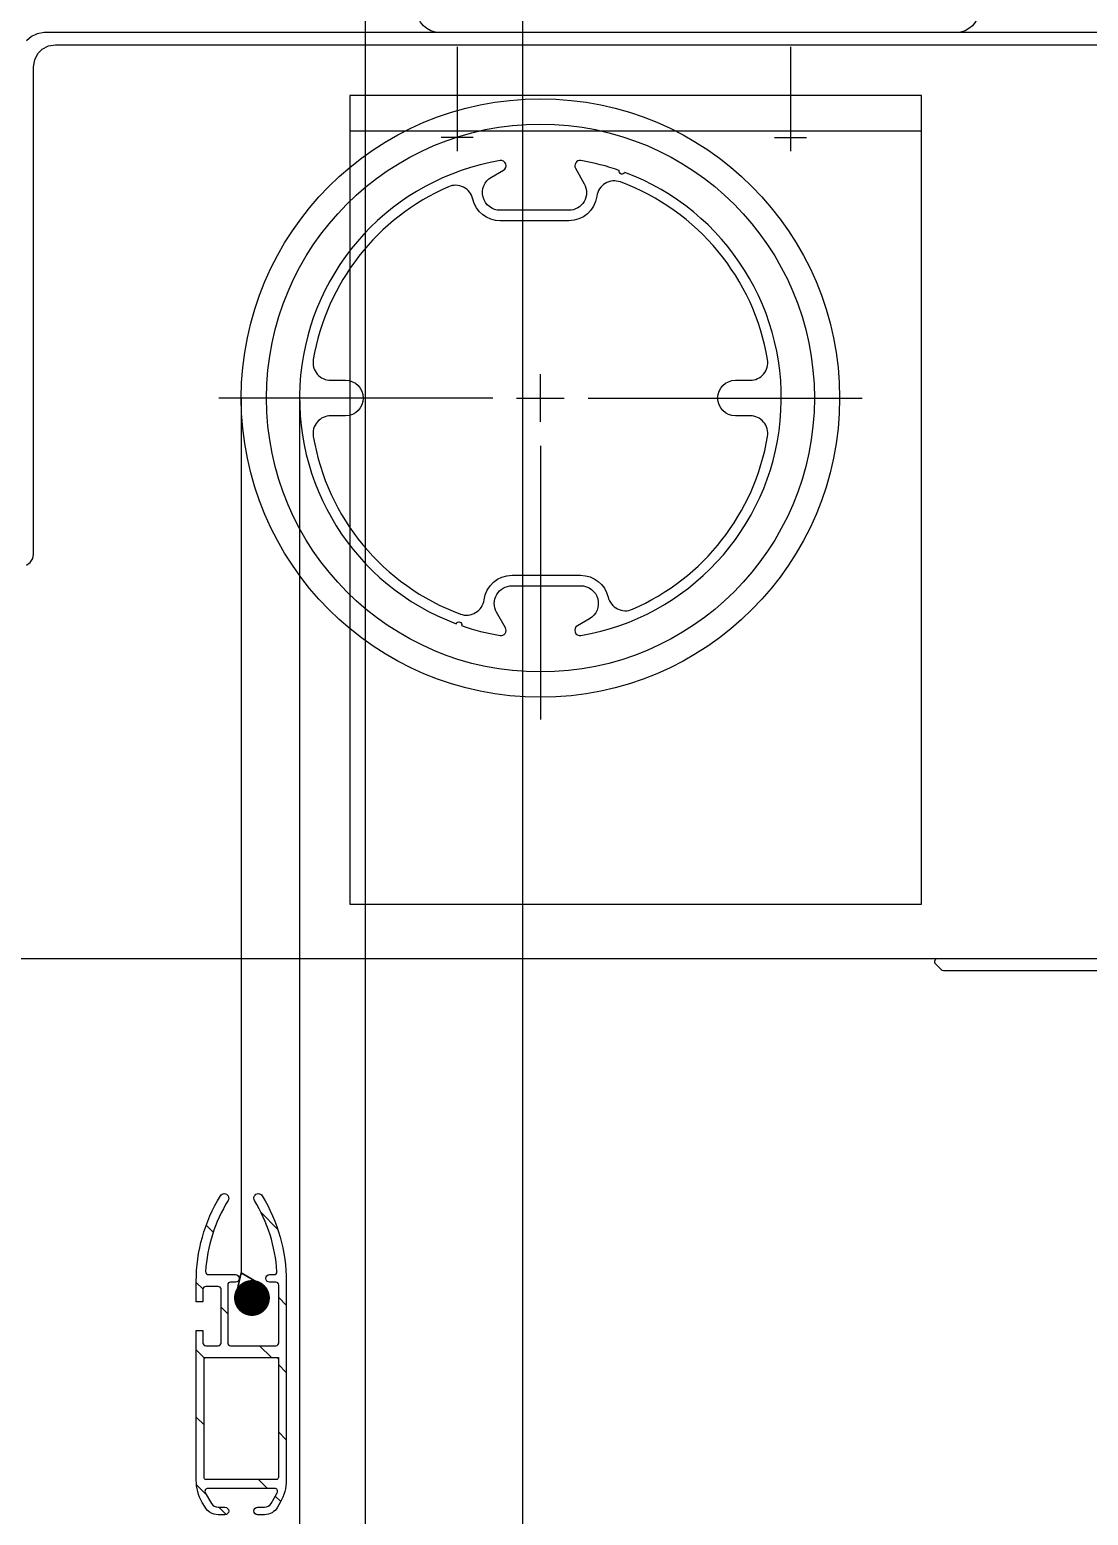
# Model space of a CAD drawing. Extents: x -3378 to 102197, y -3799 to 48702.
# Drawn here: x 59106.4 to 59247.5, y 32023.9 to 32221.9 of the extents above; entities that cross this region are included whole.
import ezdxf

# ---------------------------------------------------------------- set-up
doc = ezdxf.new("R2010")
doc.units = 0
doc.layers.add('不顯示', color=254, linetype='Continuous', plot=False)
for name, color, linetype in [('結構體 STRUCTURAL', 154, 'Continuous'), ('螺絲、螺栓', 4, 'Continuous'), ('視覺模型鋁擠型暫替', 4, 'Continuous'), ('鋁擠型 AL. EXTRUSION', 3, 'Continuous')]:
    doc.layers.add(name, color=color, linetype=linetype)

# ---------------------------------------------------------------- blocks, each defined once
blk = doc.blocks.new('ASC-Facade Detail W1 & W2$0$CW_C1$0$NR-54')
for points in [[(-0.2121148402749782, 1.246075156054076, 0.7663962831266831), (-0.442117888141297, -1.18415698831933, -0.9940839551812484), (-0.4138908494390421, -1.194315856359026, 0.04127050383454377), (-0.2121148402749782, -1.246075156054076, 0.6325665057644971), (-0.1835897544700629, -1.205380210909311), (-0.2298601030648797, -1.123941742809052, -0.5750466877619016), (-0.1490000000000009, -0.9850000000000136), (0.2110000000000127, -0.9850000000000136, -0.7682509840650693), (0.2573125979972133, -1.158648268839102), (0.1938054145707042, -1.195117528481092, 0.8375681624787378), (0.2121148402749782, -1.246075156054076, 0.7663962831266831), (0.442117888141297, 1.18415698831933, -0.9940839551812484), (0.4138908494390421, 1.194315856359026, 0.04127050383454371), (0.2121148402749782, 1.246075156054076, 0.6325665057644971), (0.1835897544700629, 1.205380210909311), (0.2298601030648797, 1.123941742809052, -0.5750466877619017), (0.1490000000000009, 0.9850000000000136), (-0.2110000000000127, 0.9850000000000136, -0.7682509840650693), (-0.2573125979972133, 1.158648268839102), (-0.1938054145707042, 1.195117528481092, 0.8375681624787381)], [(-1.192090076294562, 0.20150000000001, 0.4641530866874393), (-1.100390839656541, 0.09300000000001774), (-1.023000000000025, 0.09300000000001774, -1), (-1.023000000000025, -0.09300000000001774), (-1.100390839656541, -0.09300000000001774, 0.4641530866874393), (-1.192090076294562, -0.20150000000001, 0.2682550414599966), (-0.420247339019113, -1.133610680104653, 0.4813135237681998), (-0.2957230367372858, -1.058600245089622, -0.3762140883733978), (-0.1490000000000009, -0.9300000000000068), (0.2110000000000127, -0.9300000000000068, -0.3484515746392196), (0.3551155222266402, -1.044314450377783, 0.4683354657806771), (0.4828141504144128, -1.108409444275708, 0.2533564003714273), (1.192090076294562, -0.20150000000001, 0.4641530866874392), (1.100390839656541, -0.09300000000001774), (1.023000000000025, -0.09300000000001774, -1), (1.023000000000025, 0.09300000000001774), (1.100390839656541, 0.09300000000001774, 0.4641530866874392), (1.192090076294562, 0.20150000000001, 0.2682550414599971), (0.420247339019113, 1.133610680104653, 0.4813135237681998), (0.2957230367372858, 1.058600245089622, -0.3762140883733977), (0.1490000000000009, 0.9300000000000068), (-0.2110000000000127, 0.9300000000000068, -0.3484515746392196), (-0.3551155222266402, 1.044314450377783, 0.4683354657806771), (-0.4828141504144128, 1.108409444275708, 0.2533564003714273)]]:
    blk.add_lwpolyline(points, format="xyb", close=True)
blk = doc.blocks.new('CW WINDOW SHADING')
at = {"layer": '鋁擠型 AL. EXTRUSION'}
h = blk.add_hatch(dxfattribs=at)
h.set_pattern_fill('ANSI31', color=256, scale=50.79999999701977, style=0)
h.set_pattern_definition([(135, (-79909.29118713093, 10956.90729927526), (4.490128060271158, 4.490128060271159), [])])
edge = h.paths.add_edge_path()
edge.add_arc((24.85958106193721, -70.33729378768476), 0.5999999999948562, 31.346448811203288, 211.3464488112033, ccw=False)
edge.add_arc((6.583181063026132, -81.46982283645775), 21.9999999986433, 359.9999999995713, 391.34644881434417, ccw=False)
edge.add_line((28.58318106166553, -81.46982283663237), (28.58318106166553, -107.9053039462888))
edge.add_arc((22.58318106204388, -107.9053039463906), 5.999999999628926, 330.00000000102324, 360.00000000102483, ccw=False)
edge.add_line((27.7793334844755, -110.9053039461141), (27.41503133100923, -111.5362937852606))
edge.add_arc((25.68298052349564, -110.5362937852333), 1.99999999996982, 269.99999999854094, 329.9999999985381, ccw=False)
edge.add_line((25.68298052344471, -112.5362937852042), (24.75958106189501, -112.5362937852042))
edge.add_arc((24.75958106189501, -112.0362937852333), 0.4999999999699867, 90, 270, ccw=False)
edge.add_line((24.75958106189501, -111.5362937852624), (25.68298052344471, -111.5362937852624))
edge.add_arc((25.68298052346654, -110.5362937853497), 0.999999999917236, 269.9999999987493, 329.9999999987729)
edge.add_line((26.54900592716876, -111.0362937853206), (27.37375078676632, -109.6077937853952))
edge.add_arc((27.0437951079075, -109.417293785431), 0.3809999999967968, 330.0000000059329, 450.000000006018)
edge.add_line((27.04379510786384, -109.036293785437), (18.12256701616934, -109.036293785437))
edge.add_arc((18.12256701618753, -109.4172937854019), 0.3809999999657521, 450.0000000021884, 570.0000000023158)
edge.add_line((17.79261133738328, -109.6077937853988), (18.61735619686078, -111.0362937853242))
edge.add_arc((19.48338160057028, -110.5362937853351), 0.9999999999237652, 210.0000000014388, 270.0000000014591)
edge.add_line((19.48338160059211, -111.5362937852624), (20.40678106213454, -111.5362937852624))
edge.add_arc((20.40678106213454, -112.0362937852333), 0.4999999999699867, 270, 450, ccw=False)
edge.add_line((20.40678106213454, -112.5362937852042), (19.48338160059211, -112.5362937852042))
edge.add_arc((19.48338160059939, -110.5362937853351), 1.999999999871761, 209.9999999998813, 269.99999999989575, ccw=False)
edge.add_line((17.75133079313673, -111.5362937852624), (17.38702863967046, -110.905303946116))
edge.add_arc((22.58318106205843, -107.9053039461869), 5.999999999683589, 180.0000000009206, 210.0000000009221, ccw=False)
edge.add_line((16.5831810623713, -107.9053039462888), (16.5831810623713, -87.9637937866537))
edge.add_line((16.5831810623713, -87.96379378665006), (17.48318106239094, -87.96379378665006))
edge.add_line((17.4831810623873, -87.96379378665006), (17.4831810623873, -89.62549378652875))
edge.add_arc((17.86418106235942, -89.62549378655967), 0.3809999999684806, 539.99999999576, 629.9999999956233)
edge.add_line((17.86418106233032, -90.00649378652452), (19.50218106224565, -90.00649378652452))
edge.add_arc((19.50218106222019, -89.62549378655967), 0.3809999999675711, 270.0000000038297, 360.00000000424)
edge.add_line((19.88318106218503, -89.62549378653057), (19.88318106218503, -82.4920937869465))
edge.add_arc((19.50218106224929, -82.4920937869465), 0.3809999999357387, 360.0000000004103, 450.0000000005471)
edge.add_line((19.50218106224202, -82.11109378701076), (17.86418106232668, -82.11109378701076))
edge.add_arc((17.86418106233032, -82.4920937869465), 0.3809999999366482, 450, 539.9999999995896)
edge.add_line((17.4831810623873, -82.4920937869465), (17.4831810623873, -84.15379378688704))
edge.add_line((17.4831810623873, -84.15379378688522), (16.58318106236766, -84.15379378688522))
edge.add_line((16.5831810623713, -84.15379378688522), (16.5831810623713, -81.46982283662874))
edge.add_arc((38.5831810610689, -81.46982283666148), 21.99999999870124, 508.6535511851348, 539.9999999999052, ccw=False)
edge.add_arc((20.30678106215782, -70.33729378768476), 0.5999999999451446, 328.6535511859051, 508.6535511859051, ccw=False)
edge.add_arc((38.58318106108345, -81.46982283650141), 20.7999999987356, 508.6535511854891, 536.3088746284471)
edge.add_arc((18.20653819901054, -80.15529378711653), 0.3809999999593004, 536.308874624121, 629.9999999956233)
edge.add_line((18.20653819898143, -80.53629378706682), (21.80718106205677, -80.53629378706682))
edge.add_arc((21.80718106206041, -81.03629378703772), 0.4999999999699867, 270, 450, ccw=False)
edge.add_line((21.80718106206041, -81.53629378700862), (21.16418106213678, -81.53629378700862))
edge.add_arc((21.16418106216588, -81.91729378697346), 0.3809999999621141, 450.0000000049238, 540.0000000050607)
edge.add_line((20.78318106220831, -81.91729378700256), (20.78318106220831, -89.62549378652875))
edge.add_arc((21.16418106216588, -89.62549378655967), 0.3809999999612046, 539.9999999949395, 629.9999999950762)
edge.add_line((21.16418106213678, -90.00649378652452), (27.20218106173706, -90.00649378652452))
edge.add_arc((27.20218106176617, -89.62549378650147), 0.3810000000239597, 269.9999999956233, 359.99999999576)
edge.add_line((27.58318106178922, -89.62549378653057), (27.58318106178922, -81.91729378700438))
edge.add_arc((27.20218106176617, -81.91729378703167), 0.3810000000230502, 360.00000000424, 450.0000000043767)
edge.add_line((27.20218106173706, -81.53629378700862), (26.36318106181716, -81.53629378700862))
edge.add_arc((26.36318106181716, -81.03629378703772), 0.4999999999699867, 90, 270, ccw=False)
edge.add_line((26.36318106181716, -80.53629378706682), (26.95982392505539, -80.53629378706682))
edge.add_arc((26.95982392509177, -80.15529378705833), 0.3810000000130458, 269.9999999950762, 363.6911253668532)
edge.add_arc((6.583181063018856, -81.46982283674879), 20.79999999881318, 363.6911253722318, 391.3464488151902)
edge = h.paths.add_edge_path(flags=16)
edge.add_line((27.53618106176145, -91.58129378641024), (27.53618106176145, -107.5832937855175))
edge.add_arc((27.28218106180429, -107.5832937855157), 0.2539999999535212, 270.00000000082065, 360.0000000010258, ccw=False)
edge.add_line((27.28218106181157, -107.8372937854729), (17.88418106234167, -107.8372937854729))
edge.add_arc((17.88418106234167, -107.5832937855157), 0.2539999999562497, 179.9999999993846, 270, ccw=False)
edge.add_line((17.63018106238451, -107.5832937855157), (17.63018106238451, -91.83529378642379))
edge.add_arc((17.88418106237077, -91.8352937863965), 0.253999999982625, 90.00000000656507, 180.0000000069754, ccw=False)
edge.add_line((17.88418106234167, -91.58129378641024), (27.53618106176145, -91.58129378641024))
for p, q in [((182.8521613330959, 84.99999976666004), (-3.682622105254268, 84.99999976666004)), ((51.3493692408083, 83.11503211519448), (51.3493692408083, 69.18560550967231)), ((95.7993692382006, 83.11503211519448), (95.7993692382006, 69.18560550967231)), ((113.2618692371834, 71.85923781408928), (37.06186924165377, 71.85923781408928)), ((53.50850784010254, 71.01458578550955), (49.23804383062088, 71.01458578550955)), ((93.64023063902277, 71.01458578550955), (97.91069464839529, 71.01458578550955)), ((62.46186924015637, 33.12173781753518), (62.46186924015637, 39.47173781716265)), ((56.1118692405289, 36.29673781734891), (19.59936924267095, 36.29673781734891)), ((22.5838692425823, 36.29673781734891), (22.5838692425823, -80.29671524598962)), ((30.35626924200915, 36.29673781734891), (30.35626924200915, -197.9412258423981)), ((59.28686924034264, 36.29673781734891), (65.63686923997739, 36.29673781734891)), ((68.81186923979112, 36.29673781734891), (105.3243692376491, 36.29673781734891)), ((62.46186924015637, 29.94673781772144), (62.46186924015637, -6.565762180136517))]:
    blk.add_line(p, q, dxfattribs=at)
for points in [[(186.2926134113295, 84.99999976666004), (-3.682622105254268, 84.99999976666004), (-4.614007820287952, 84.83081353428133), (-5.376207303044794, 84.49209649472323), (-6.053641382161004, 83.89942781919672)], [(-6.053641368162062, 14.0410851931083), (-5.545393521424558, 14.3801468074671), (-5.206676481866452, 14.88805007940391), (-5.121911078218545, 15.48071875493042), (-5.121911092224764, 80.42749202002597), (-4.952724859846057, 81.35887773511058), (-4.529242416749184, 82.2054980466055), (-3.936573741171742, 82.7985112969327), (-3.089608854876133, 83.2219937400805), (-2.158223139842448, 83.39117997245921), (184.5146073848082, 83.39117997245921)], [(116.1693409851796, -40), (182.7250945709384, -40)]]:
    blk.add_lwpolyline(points, dxfattribs=at)
for points in [[(113.2618692371834, -31.1782621757593), (113.2618692371834, 76.62173781380989), (37.06186924165377, 76.62173781380989), (37.06186924165377, -31.1782621757593)], [(22.5838692424586, -80.29671524598962), (22.04911018699204, -82.59889976284467)], [(22.5838692425823, -80.29671524598962), (24.61423528323212, -81.50652289082063)]]:
    blk.add_lwpolyline(points, close=True, dxfattribs=at)
blk.add_lwpolyline([(165.9222045916904, -38.42520000011427), (117.9985437106807, -38.42520000011427), (115.4073409851408, -38.42520000011427, 0.6681786379192988), (115.1199727893181, -39.11896819592221), (115.8819727892987, -39.88096819585189, 0.198912367379658), (116.1693409851359, -40)], format="xyb", dxfattribs=at)
for points in [[(24.34715863201563, -70.64942077035084, -1), (25.37200349185878, -70.02516680501867, -0.1376340116899896), (28.58318106166553, -81.46982283663237), (28.58318106166553, -107.9053039462888, -0.1316524975873961), (27.7793334844755, -110.9053039461141), (27.41503133100923, -111.5362937852624, -0.2679491924311231), (25.68298052344471, -112.5362937852042), (24.75958106189501, -112.5362937852042, -1), (24.75958106189501, -111.5362937852624), (25.68298052344471, -111.5362937852624, 0.2679491924311235), (26.54900592716876, -111.0362937853206), (27.37375078676268, -109.6077937853988, 0.577350269189625), (27.04379510786384, -109.036293785437), (18.12256701617298, -109.036293785437, 0.577350269189625), (17.79261133738328, -109.6077937853988), (18.61735619686078, -111.0362937853206, 0.2679491924311231), (19.48338160059211, -111.5362937852624), (20.40678106213454, -111.5362937852624, -1), (20.40678106213454, -112.5362937852042), (19.48338160059211, -112.5362937852042, -0.2679491924311251), (17.75133079313673, -111.5362937852624), (17.38702863967046, -110.9053039461141, -0.1316524975873935), (16.5831810623713, -107.9053039462888), (16.5831810623713, -87.96379378665006), (17.4831810623873, -87.96379378665006), (17.4831810623873, -89.62549378653057, 0.414213562373095), (17.86418106233032, -90.00649378652452), (19.50218106224202, -90.00649378652452, 0.4142135623730994), (19.88318106218503, -89.62549378653057), (19.88318106218503, -82.4920937869465, 0.4142135623730994), (19.50218106224202, -82.11109378701076), (17.86418106233032, -82.11109378701076, 0.414213562373095), (17.4831810623873, -82.4920937869465), (17.4831810623873, -84.15379378688522), (16.5831810623713, -84.15379378688522), (16.5831810623713, -81.46982283663237, -0.1376340116899904), (19.79435863229446, -70.02516680501867, -1), (20.81920349202119, -70.64942077035084, 0.1212582330104131), (17.82632854476833, -80.1307658685837, 0.4332107903838078), (18.20653819898143, -80.53629378706682), (21.80718106206041, -80.53629378706682, -1), (21.80718106206041, -81.53629378700862), (21.16418106213678, -81.53629378700862, 0.4142135623730994), (20.78318106220831, -81.91729378700256), (20.78318106220831, -89.62549378653057, 0.414213562373095), (21.16418106213678, -90.00649378652452), (27.20218106173706, -90.00649378652452, 0.414213562373095), (27.58318106178922, -89.62549378653057), (27.58318106178922, -81.91729378700256, 0.414213562373095), (27.20218106173706, -81.53629378700862), (26.36318106181716, -81.53629378700862, -1), (26.36318106181716, -80.53629378706682), (26.95982392505539, -80.53629378706682, 0.4332107903838055), (27.34003357939218, -80.1307658685837, 0.1212582330104141)], [(27.53618106176145, -91.58129378641024), (27.53618106176145, -107.5832937855157, -0.414213562373095), (27.28218106181157, -107.8372937854729), (17.88418106234167, -107.8372937854729, -0.414213562373095), (17.63018106238451, -107.5832937855157), (17.63018106238451, -91.83529378642561, -0.414213562373095), (17.88418106234167, -91.58129378641024)], [(17.63063043682632, -91.58122180809733), (27.2826304339178, -91.58143385185394, -0.4142135623734758), (27.53662485373934, -91.83543943183031), (27.53627888765186, -107.5834394271369, -0.4142135623731303), (27.28227330756636, -107.8374338469584), (17.88427331042476, -107.8372273833374, -0.4142135623734766), (17.63027889060322, -107.5832218033029)]]:
    blk.add_lwpolyline(points, format="xyb", close=True, dxfattribs=at)
at = {"layer": '鋁擠型 AL. EXTRUSION', "const_width": 2.39229242811775}
blk.add_lwpolyline([(25.1236325064674, -83.2091376548633, -1), (22.89503376000357, -84.0788563961978, -1)], format="xyb", close=True, dxfattribs=at)
at = {"layer": '鋁擠型 AL. EXTRUSION'}
for radius in [39.87799999766052, 36.51249999785796]:
    blk.add_circle((62.46186924015637, 36.29673781734891), radius, dxfattribs=at)
at = {"layer": '鋁擠型 AL. EXTRUSION', "xscale": 25.39999999850988, "yscale": 25.39999999850988, "zscale": 25.39999999850988}
blk.add_blockref('ASC-Facade Detail W1 & W2$0$CW_C1$0$NR-54', (62.46186924015637, 36.29673781734891), dxfattribs=at)
blk = doc.blocks.new('6t 矽酸鈣板')
blk.add_blockref('CW WINDOW SHADING', (10.91280347602151, 38.425200113561, 2.264453230884256e-05))

msp = doc.modelspace()

# ---------------------------------------------------------------- linework, layer by layer
at = {"layer": '不顯示', "elevation": 0.000192954293975206}
msp.add_lwpolyline([(59161.11044301689, 32252.76030931389), (59161.11044301689, 32224.63530837337), (59229.86044280793, 32224.63530837337), (59229.86044280793, 32252.76030931389), (59232.98544291241, 32252.76030931389), (59232.98544291241, 32224.63530837337, -0.414213562373095), (59229.86044280793, 32221.51030826883), (59161.11044301689, 32221.51030826883, -0.414213562373095), (59157.98544291241, 32224.63530837337), (59157.98544291241, 32252.76030931389)], format="xyb", close=True, dxfattribs=at)
at = {"layer": '結構體 STRUCTURAL'}
for p, q in [((59151.11053060548, 33243.08510771871, 2.264453269162914e-05), (59151.11053060548, 21180.08510838856, 1.603975119405816e-05)), ((59151.11057400334, 33243.08510771883, 2.264453269162914e-05), (59151.11057400337, 31387.03501251526, 2.264453269162914e-05)), ((59172.11057400334, 33243.08510771883, 2.264453269162914e-05), (59172.11057400334, 21180.08510838856, 1.603975119405816e-05))]:
    msp.add_line(p, q, dxfattribs=at)
at = {"layer": '視覺模型鋁擠型暫替', "color": 1, "linetype": 'Continuous'}
msp.add_line((64801.11281667466, 32098.08510838845, 2.264453269162914e-05), (59101.11052417709, 32098.08510838856, 2.264453269162914e-05), dxfattribs=at)

# ---------------------------------------------------------------- block references
at = {"layer": '螺絲、螺栓'}
msp.add_blockref('6t 矽酸鈣板', (59101.11052417709, 32098.08510838856, 2.264453269162914e-05), dxfattribs=at)

doc.saveas('drawing.dxf')
